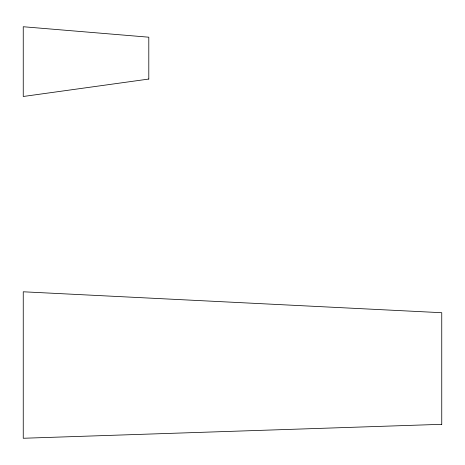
<?xml version="1.0" encoding="UTF-8"?>
<svg xmlns="http://www.w3.org/2000/svg" width="465" height="465" viewBox="0 0 465 465"><rect width="100%" height="100%" fill="white"/><g stroke="black" fill="none" stroke-linecap="round" stroke-linejoin="round"><path stroke-width="0.7" d="M148.8 79.05L23.25 96.488L23.25 26.738L148.8 37.2L148.8 79.05M441.75 424.313L23.25 438.263L23.25 291.788L441.75 312.713L441.75 424.313"/></g></svg>
